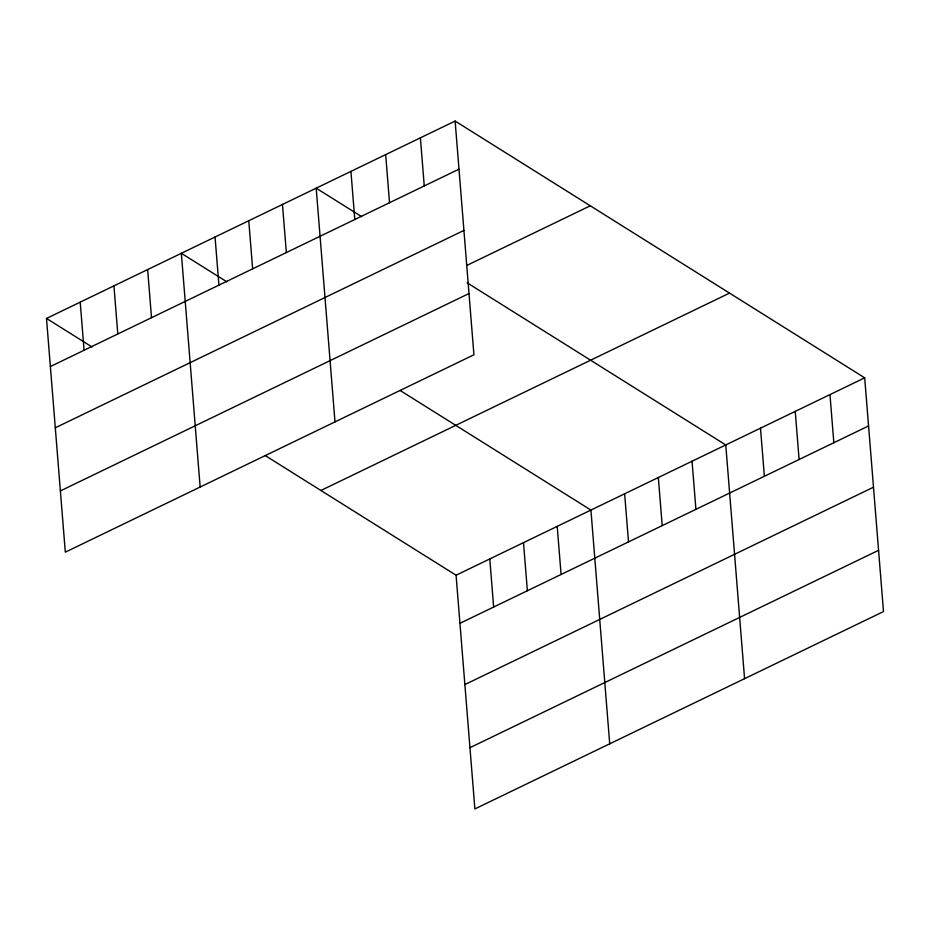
<?xml version="1.0" encoding="UTF-8"?>
<svg xmlns="http://www.w3.org/2000/svg" width="930" height="930" viewBox="0 0 930 930"><rect width="100%" height="100%" fill="white"/><g stroke="black" fill="none" stroke-linecap="round" stroke-linejoin="round"><path stroke-width="1.4" d="M455.119 121.063L473.928 354.783L65.309 552.164L46.5 318.432L455.119 121.063L864.691 377.836L883.5 611.568L474.881 808.937L456.072 575.217L265.213 455.561M50.371 366.548L458.99 169.167M55.3 427.8L463.919 230.419M466.79 265.445L590.283 205.797M60.38 490.912L468.999 293.531M320.908 490.482L729.538 293.101M456.072 575.217L864.691 377.836M459.943 623.321L868.562 425.952M464.872 684.573L873.491 487.204M469.952 747.685L878.571 550.316M361.654 216.667L316.188 188.162L334.998 421.895M467.093 282.778L725.76 444.947L744.57 678.679M226.804 281.802L181.35 253.297L200.148 487.029M400.063 390.426L590.922 510.082L609.72 743.802M46.5 318.432L91.965 346.937M829.967 394.611L833.838 442.726M795.231 411.397L799.103 459.501M760.496 428.172L764.367 476.276M692.048 461.234L695.919 509.338M658.335 477.509L662.207 525.624M624.635 493.795L628.506 541.911M557.21 526.368L561.081 574.473M523.497 542.643L527.368 590.759M489.785 558.93L493.656 607.046M420.395 137.838L424.254 185.942M385.659 154.613L389.531 202.717M350.924 171.387L354.795 219.503M282.476 204.449L286.347 252.553M248.763 220.736L252.635 268.84M215.051 237.022L218.922 285.126M147.638 269.584L151.509 317.688M113.925 285.87L117.796 333.975M80.213 302.157L84.084 350.261"/></g></svg>
